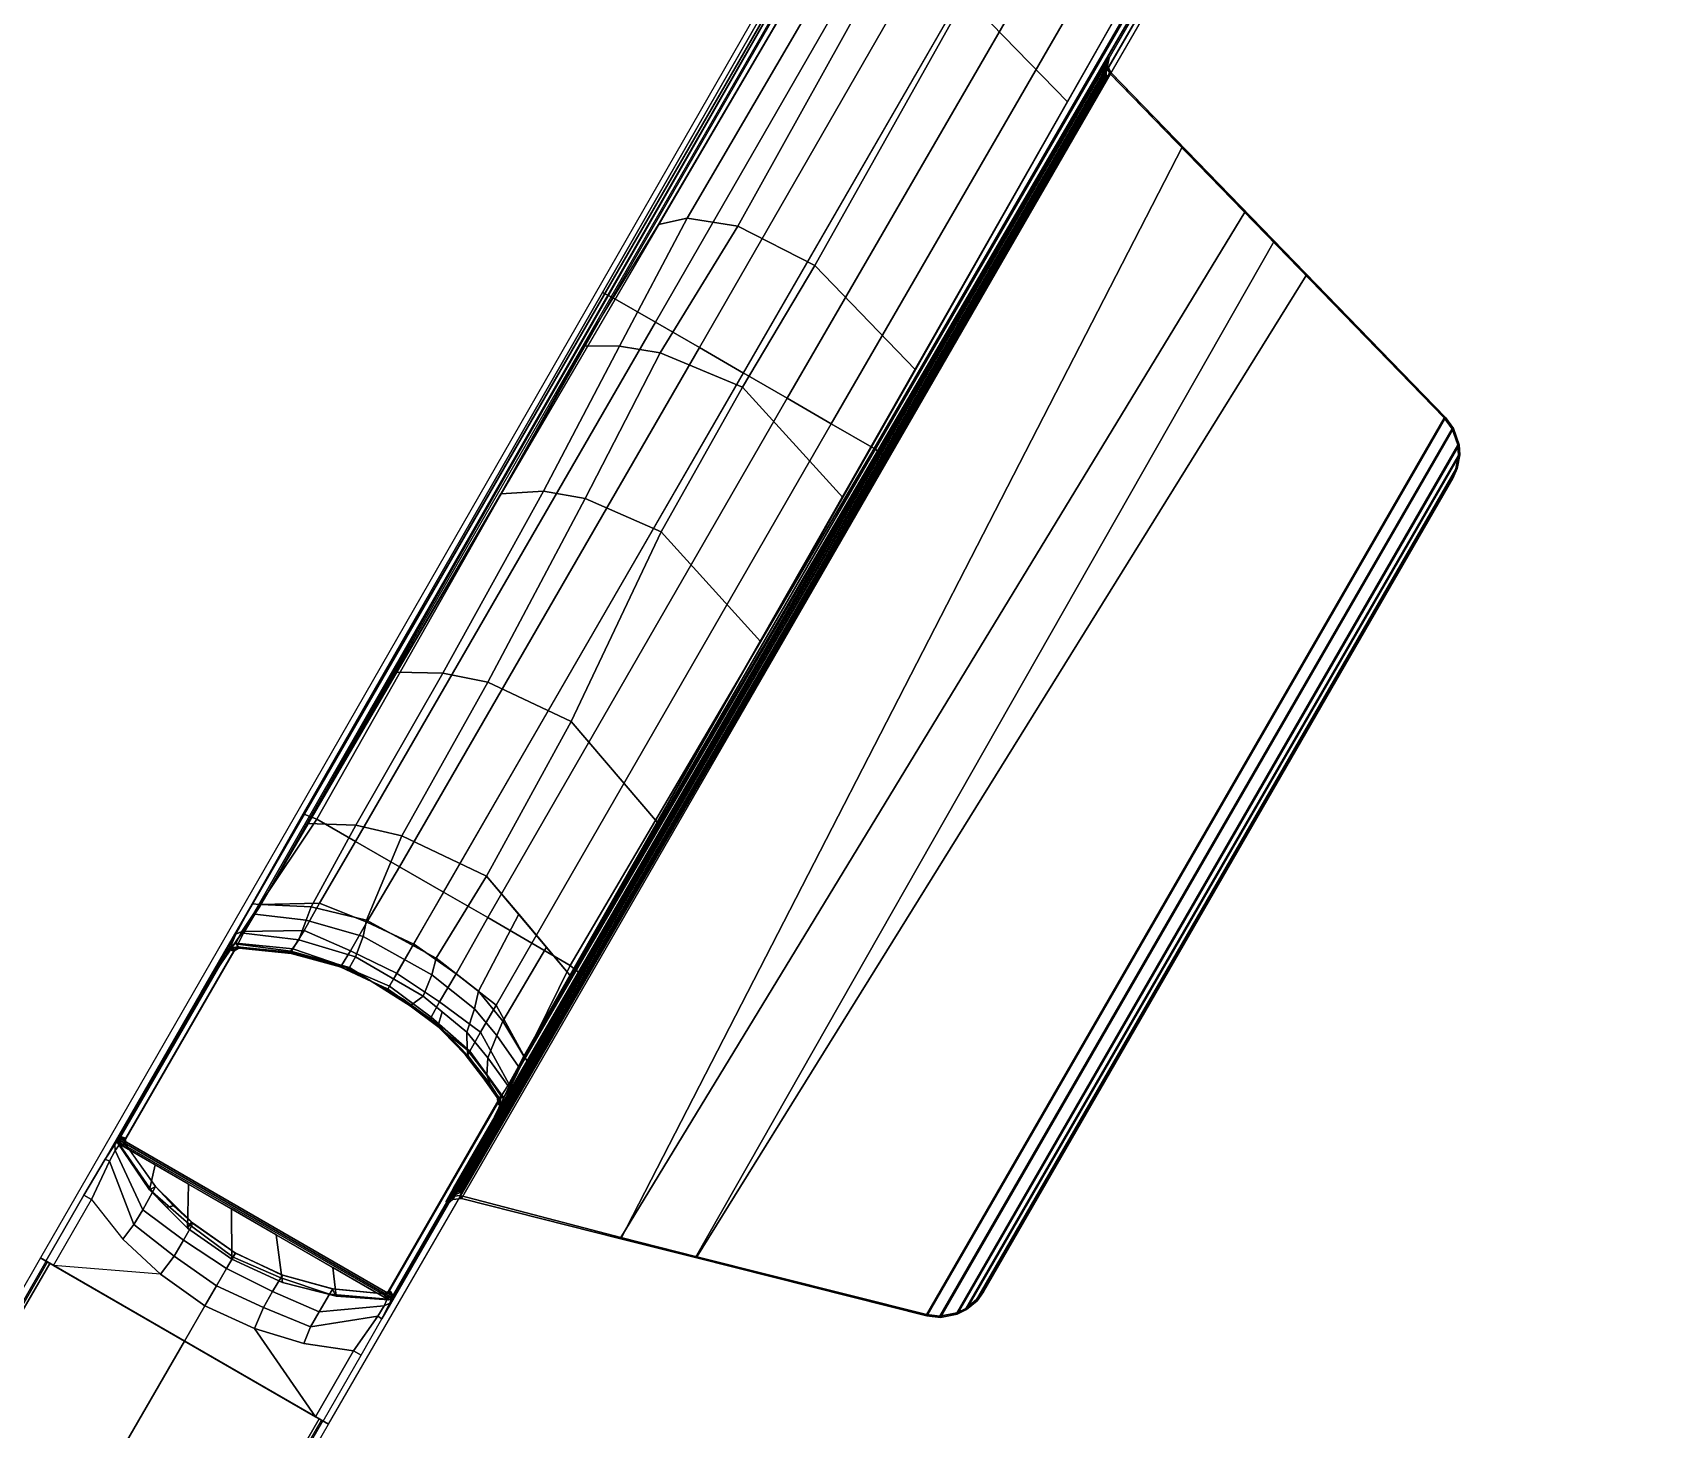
# Model space of a CAD drawing. Header units: feet. Extents: x 1888 to 2477, y 2252 to 2616.
# Drawn here: x 2186.4 to 2193.97, y 2331.21 to 2337.68 of the extents above; entities that cross this region are included whole.
import ezdxf

# ---------------------------------------------------------------- set-up
doc = ezdxf.new("R2010")
doc.units = ezdxf.units.FT
doc.layers.add('TABLE-BASE', color=6, linetype='Continuous')
doc.layers.add('TABLE-TOPVEN', color=6, linetype='Continuous')

# ---------------------------------------------------------------- blocks, each defined once
blk = doc.blocks.new('table')
at = {"layer": 'TABLE-BASE'}
for p, q in [((-3.7026, 14.4811, 25.958), (-3.699, 14.4908, 25.958)), ((-3.699, 14.5016, 25.958), (-3.7025, 14.5155, 25.958)), ((-3.699, 14.4908, 25.958), (-3.699, 14.5016, 25.958))]:
    blk.add_line(p, q, dxfattribs=at)
for points, invisible_edges in [([(-4.6865, 15.9384, 2.9398), (-3.1944, 18.4786, 3.5733), (-0.2548, 23.6021, 3.1165), (-0.2628, 23.6319, 2.4908)], 1), ([(1.1858, 22.7956, 2.4908), (1.1559, 22.7876, 3.1165), (-1.8114, 17.6801, 3.5733), (-3.2652, 15.1178, 2.9398)], 4), ([(-4.6669, 15.9127, 3.7936), (-3.1944, 18.4786, 3.5733), (-4.6865, 15.9384, 2.9398), (-4.9175, 15.4702, 3.9158)], 6), ([(-3.5552, 14.6837, 3.9158), (-3.2652, 15.1178, 2.9398), (-1.8114, 17.6801, 3.5733), (-3.2972, 15.1219, 3.7936)], 3), ([(-4.9175, 15.4702, 3.9158), (-4.6865, 15.9384, 2.9398), (-5.9602, 13.729, 2.988), (-5.6409, 14.2149, 3.9476)], 5), ([(-5.1688, 15.0339, 27.324), (-4.8736, 15.4675, 26.2126), (-5.5672, 14.3219, 26.6959), (-5.5798, 14.322, 27.3241)], 2), ([(-5.5672, 14.3219, 26.6959), (-5.5672, 14.3219, 26.6959), (-4.9043, 15.4194, 26.2035), (-4.8736, 15.4675, 26.2126)], 10), ([(-5.5672, 14.3219, 26.6959), (-4.9043, 15.4194, 26.2035), (-4.961, 15.3259, 26.1446), (-5.5623, 14.3219, 26.4558)], 5), ([(-5.5623, 14.3219, 26.4558), (-4.961, 15.3259, 26.1446), (-4.9886, 15.2729, 26.0482), (-5.5593, 14.3219, 26.3078)], 5), ([(-5.5593, 14.3219, 26.3078), (-4.9886, 15.2729, 26.0482), (-4.9912, 15.2595, 25.958), (-5.5558, 14.3219, 26.1325)], 5), ([(-4.9912, 15.2595, 25.958), (-5.0049, 15.2556, 25.958), (-5.5558, 14.3219, 26.1325)], 10), ([(-5.0049, 15.2556, 25.958), (-5.0209, 15.2423, 25.958), (-5.5558, 14.3219, 26.1325)], 10), ([(-5.5558, 14.3219, 26.1325), (-5.0209, 15.2423, 25.958), (-5.0105, 15.238, 25.294), (-5.5421, 14.3172, 25.294)], 1), ([(-4.2806, 13.4295, 3.9476), (-4.5418, 12.91, 2.988), (-3.2652, 15.1178, 2.9398), (-3.5552, 14.6837, 3.9158)], 5), ([(-3.5812, 14.7213, 26.2126), (-4.2265, 13.5479, 26.6959), (-4.2265, 13.5479, 26.6959), (-3.6075, 14.6707, 26.2035)], 5), ([(-3.5812, 14.7213, 26.2126), (-3.8091, 14.2489, 27.324), (-4.2201, 13.537, 27.3241), (-4.2265, 13.5479, 26.6959)], 8), ([(-3.6075, 14.6707, 26.2035), (-4.2265, 13.5479, 26.6959), (-4.2289, 13.552, 26.4558), (-3.6601, 14.5748, 26.1446)], 5), ([(-3.6601, 14.5748, 26.1446), (-4.2289, 13.552, 26.4558), (-4.2304, 13.5547, 26.3078), (-3.6922, 14.5244, 26.0482)], 5), ([(-3.7026, 14.4811, 25.958), (-4.2322, 13.5577, 26.1325), (-4.2431, 13.5672, 25.294), (-3.7115, 14.488, 25.294)], 1), ([(-3.6922, 14.5244, 26.0482), (-4.2304, 13.5547, 26.3078), (-4.2322, 13.5577, 26.1325), (-3.7026, 14.4811, 25.958)], 5), ([(-5.746, 14.0374, 3.8821), (-5.6409, 14.2149, 3.9476), (-5.9602, 13.729, 2.988), (-5.9331, 13.7133, 3.8821)], 2), ([(-5.25, 13.3189, 2.988), (-5.8952, 13.6914, 3.9392), (-5.9331, 13.7133, 3.8821), (-5.9602, 13.729, 2.988)], 1), ([(-5.8952, 13.6914, 3.9392), (-5.25, 13.3189, 2.988), (-4.6067, 12.9475, 3.9392)], 3), ([(-4.5688, 12.9257, 3.8821), (-4.3817, 13.2497, 3.8821), (-4.2806, 13.4295, 3.9476), (-4.5418, 12.91, 2.988)], 4), ([(-4.5418, 12.91, 2.988), (-4.5688, 12.9257, 3.8821), (-4.6067, 12.9475, 3.9392), (-5.2519, 13.32, 2.988)], 4)]:
    blk.add_3dface(points, dxfattribs=dict(at, invisible_edges=invisible_edges))
for points in [[(-3.1944, 18.4786, 3.5733), (-3.1442, 18.454, 3.6431), (-0.1978, 23.5741, 3.1879), (-0.2548, 23.6021, 3.1165)], [(-2.9336, 18.3324, 3.6824), (0.0154, 23.451, 3.2217), (-0.1978, 23.5741, 3.1879), (-3.1442, 18.454, 3.6431)], [(-2.717, 18.2074, 3.7191), (0.2295, 23.3274, 3.2461), (0.0154, 23.451, 3.2217), (-2.9336, 18.3324, 3.6824)], [(0.4527, 23.1985, 3.2684), (0.2295, 23.3274, 3.2461), (-2.717, 18.2074, 3.7191), (-2.5, 18.0821, 3.7402)], [(-2.502, 18.0832, 3.7402), (-2.2849, 17.9579, 3.7191), (0.6759, 23.0697, 3.2461), (0.4527, 23.1985, 3.2684)], [(-2.0683, 17.8328, 3.6824), (0.89, 22.9461, 3.2217), (0.6759, 23.0697, 3.2461), (-2.2849, 17.9579, 3.7191)], [(-1.8577, 17.7113, 3.6431), (1.1032, 22.823, 3.1879), (0.89, 22.9461, 3.2217), (-2.0683, 17.8328, 3.6824)], [(1.1559, 22.7876, 3.1165), (1.1032, 22.823, 3.1879), (-1.8577, 17.7113, 3.6431), (-1.8114, 17.6801, 3.5733)], [(-1.5391, 21.3206, 27.324), (-5.5798, 14.322, 27.3241), (-4.2201, 13.537, 27.3241), (-0.1795, 20.5356, 27.324)], [(-5.1688, 15.0339, 27.324), (-1.5391, 21.3206, 27.324), (-1.5415, 21.3055, 27.008), (-4.9514, 15.3532, 26.5054)], [(-4.9514, 15.3532, 26.5054), (-1.8583, 20.7524, 26.9613), (-1.8418, 20.7807, 26.8751), (-4.8869, 15.4479, 26.2628)], [(-1.8418, 20.7807, 26.8751), (-1.8183, 20.7737, 26.8191), (-4.8799, 15.4583, 26.2362), (-4.8869, 15.4479, 26.2628)], [(-4.8799, 15.4583, 26.2362), (-4.8736, 15.4675, 26.2126), (-1.7797, 20.7539, 26.7966), (-1.8183, 20.7737, 26.8191)], [(-0.1795, 20.5356, 27.324), (-3.8091, 14.2489, 27.324), (-3.6412, 14.5969, 26.5054), (-0.1914, 20.526, 27.008)], [(-1.4069, 19.9334, 26.5876), (-1.0378, 20.3323, 26.7356), (-0.5499, 20.0439, 26.7966), (-0.9053, 19.4171, 26.7271)], [(-2.919, 18.8135, 26.5805), (-2.1451, 20.1324, 26.727), (-2.0078, 20.1608, 26.6609), (-2.7777, 18.8438, 26.5221)], [(-2.7777, 18.8438, 26.5221), (-2.0078, 20.1608, 26.6609), (-1.7936, 20.1264, 26.606), (-2.5285, 18.8045, 26.4579)], [(-2.5285, 18.8045, 26.4579), (-1.7936, 20.1264, 26.606), (-1.4069, 19.9334, 26.5876), (-2.149, 18.6117, 26.4418)], [(-0.5119, 19.9751, 26.9613), (-3.6412, 14.5969, 26.5054), (-3.5915, 14.7, 26.2628), (-0.4957, 20.0035, 26.8751)], [(-3.5915, 14.7, 26.2628), (-3.586, 14.7113, 26.2362), (-0.5135, 20.0204, 26.8191), (-0.4957, 20.0035, 26.8751)], [(-0.5135, 20.0204, 26.8191), (-3.586, 14.7113, 26.2362), (-3.5812, 14.7213, 26.2126), (-0.5499, 20.0439, 26.7966)], [(-2.149, 18.6117, 26.4418), (-1.4069, 19.9334, 26.5876), (-0.9053, 19.4171, 26.7271), (-1.6541, 18.0986, 26.5818)], [(-0.7082, 19.593, 27.324), (-0.7004, 19.6332, 27.324), (-3.9577, 13.9916, 27.324), (-3.9305, 14.0167, 27.324)], [(-0.7447, 19.566, 26.9354), (-0.7463, 19.568, 26.9194), (-0.7231, 19.6076, 26.9346), (-0.7258, 19.5997, 26.9661)], [(-0.7417, 19.5637, 26.9452), (-0.7447, 19.566, 26.9354), (-0.7076, 19.6324, 26.9951), (-0.7153, 19.5921, 26.9951)], [(-0.7258, 19.5997, 26.9661), (-0.7231, 19.6076, 26.9346), (-0.7096, 19.6297, 26.9727), (-0.7076, 19.6324, 26.9951)], [(-0.7082, 19.593, 27.324), (-0.7153, 19.5921, 26.9951), (-0.7076, 19.6324, 26.9951), (-0.7004, 19.6332, 27.324)], [(-0.6912, 19.5585, 27.324), (-0.7082, 19.593, 27.324), (-3.9305, 14.0167, 27.324), (-3.8883, 14.0209, 27.324)], [(-0.7463, 19.568, 26.9194), (-0.7447, 19.566, 26.9354), (-3.9251, 14.0701, 26.5718), (-3.9267, 14.0721, 26.5559)], [(-0.7447, 19.566, 26.9354), (-0.7417, 19.5637, 26.9452), (-3.9221, 14.0678, 26.5817), (-3.9251, 14.0701, 26.5718)], [(-0.7417, 19.5637, 26.9452), (-0.7373, 19.5605, 26.9544), (-3.9177, 14.0646, 26.5909), (-3.9221, 14.0678, 26.5817)], [(-0.7373, 19.5605, 26.9544), (-0.7297, 19.5554, 26.9647), (-3.9101, 14.0595, 26.6011), (-3.9177, 14.0646, 26.5909)], [(-0.7297, 19.5554, 26.9647), (-0.7195, 19.549, 26.9732), (-3.8999, 14.0531, 26.6096), (-3.9101, 14.0595, 26.6011)], [(-0.7195, 19.549, 26.9732), (-0.7143, 19.5457, 26.9761), (-3.8947, 14.0498, 26.6125), (-3.8999, 14.0531, 26.6096)], [(-0.7143, 19.5457, 26.9761), (-0.7062, 19.5409, 26.9791), (-3.8866, 14.045, 26.6155), (-3.8947, 14.0498, 26.6125)], [(-0.7062, 19.5409, 26.9791), (-0.6983, 19.5576, 26.9951), (-3.8942, 14.0349, 26.6301), (-3.8866, 14.045, 26.6155)], [(-3.8942, 14.0349, 26.6301), (-0.6983, 19.5576, 26.9951), (-0.0334, 18.8728, 27.0079), (-3.1034, 13.8298, 26.9551)], [(-3.8883, 14.0209, 27.324), (-3.1033, 13.8231, 27.324), (-0.34, 19.1966, 27.324), (-0.6912, 19.5585, 27.324)], [(-0.7417, 19.5637, 26.9452), (-0.7153, 19.5921, 26.9951), (-0.7373, 19.5605, 26.9544)], [(-0.7373, 19.5605, 26.9544), (-0.7153, 19.5921, 26.9951), (-0.7297, 19.5554, 26.9647)], [(-0.7297, 19.5554, 26.9647), (-0.7153, 19.5921, 26.9951), (-0.7195, 19.549, 26.9732)], [(-0.7143, 19.5457, 26.9761), (-0.7143, 19.5457, 26.9761), (-0.7195, 19.549, 26.9732), (-0.7153, 19.5921, 26.9951)], [(-0.6912, 19.5585, 27.324), (-0.6983, 19.5576, 26.9951), (-0.7153, 19.5921, 26.9951), (-0.7082, 19.593, 27.324)], [(-0.7062, 19.5409, 26.9791), (-0.7143, 19.5457, 26.9761), (-0.7153, 19.5921, 26.9951), (-0.6983, 19.5576, 26.9951)], [(-0.6983, 19.5576, 26.9951), (-0.6912, 19.5585, 27.324), (0.9545, 17.863, 27.324), (0.948, 17.8622, 27.0268)], [(-3.1033, 13.8231, 27.324), (-2.7369, 13.7307, 27.324), (0.1119, 18.7311, 27.324), (-0.34, 19.1966, 27.324)], [(-3.1034, 13.8298, 26.9551), (-0.0334, 18.8728, 27.0079), (0.2691, 18.5613, 27.0137), (-2.7291, 13.7341, 27.0268)], [(-3.2855, 18.2161, 26.5064), (-2.919, 18.8135, 26.5805), (-2.7777, 18.8438, 26.5221), (-3.1108, 18.2136, 26.4456)], [(-3.1108, 18.2136, 26.4456), (-2.7777, 18.8438, 26.5221), (-2.5285, 18.8045, 26.4579), (-2.9106, 18.182, 26.394)], [(-2.9106, 18.182, 26.394), (-2.5285, 18.8045, 26.4579), (-2.149, 18.6117, 26.4418), (-2.5049, 18.0132, 26.354)], [(-2.7369, 13.7307, 27.324), (-1.5971, 13.4435, 27.324), (0.9545, 17.863, 27.324), (0.1119, 18.7311, 27.324)], [(-2.7291, 13.7341, 27.0268), (0.2691, 18.5613, 27.0137), (0.948, 17.8622, 27.0268), (-1.5997, 13.4495, 27.0268)], [(-2.5049, 18.0132, 26.354), (-2.149, 18.6117, 26.4418), (-1.6541, 18.0986, 26.5818), (-2.0118, 17.4702, 26.5128)], [(-4.5995, 15.8879, 3.8694), (-3.1442, 18.454, 3.6431), (-3.1944, 18.4786, 3.5733), (-4.6669, 15.9127, 3.7936)], [(-4.4095, 15.7781, 3.952), (-2.9336, 18.3324, 3.6824), (-3.1442, 18.454, 3.6431), (-4.5995, 15.8879, 3.8694)], [(-4.1929, 15.6531, 3.9886), (-2.717, 18.2074, 3.7191), (-2.9336, 18.3324, 3.6824), (-4.4095, 15.7781, 3.952)], [(-2.5, 18.0821, 3.7402), (-2.717, 18.2074, 3.7191), (-4.1929, 15.6531, 3.9886), (-3.9758, 15.5278, 4.0097)], [(-3.2855, 18.2161, 26.5064), (-3.1108, 18.2136, 26.4456), (-3.4842, 17.5016, 26.3589), (-3.6949, 17.4878, 26.4343)], [(-3.4842, 17.5016, 26.3589), (-3.1108, 18.2136, 26.4456), (-2.9106, 18.182, 26.394), (-3.2794, 17.4642, 26.3093)], [(-3.2794, 17.4642, 26.3093), (-2.9106, 18.182, 26.394), (-2.5049, 18.0132, 26.354), (-2.9047, 17.3015, 26.2765)], [(-3.9761, 15.528, 4.0097), (-3.7591, 15.4026, 3.9886), (-2.2849, 17.9579, 3.7191), (-2.502, 18.0832, 3.7402)], [(-2.9047, 17.3015, 26.2765), (-2.5049, 18.0132, 26.354), (-2.0118, 17.4702, 26.5128), (-2.4158, 16.7611, 26.4352)], [(-3.5425, 15.2776, 3.952), (-2.0683, 17.8328, 3.6824), (-2.2849, 17.9579, 3.7191), (-3.7591, 15.4026, 3.9886)], [(-3.3524, 15.1679, 3.8694), (-1.8577, 17.7113, 3.6431), (-2.0683, 17.8328, 3.6824), (-3.5425, 15.2776, 3.952)], [(0.948, 17.8622, 27.0268), (0.9877, 17.8084, 27.0268), (-1.5332, 13.442, 27.0268), (-1.5997, 13.4495, 27.0268)], [(0.9545, 17.863, 27.324), (-1.5971, 13.4435, 27.324), (-1.5307, 13.436, 27.324), (0.9942, 17.8092, 27.324)], [(0.9545, 17.863, 27.324), (0.9942, 17.8092, 27.324), (0.9877, 17.8084, 27.0268), (0.948, 17.8622, 27.0268)], [(-1.5332, 13.442, 27.0268), (0.9877, 17.8084, 27.0268), (1.0153, 17.7288, 27.0268), (-1.4505, 13.4579, 27.0268)], [(-1.5307, 13.436, 27.324), (-1.448, 13.4519, 27.324), (1.0217, 17.7296, 27.324), (0.9942, 17.8092, 27.324)], [(0.9942, 17.8092, 27.324), (1.0217, 17.7296, 27.324), (1.0153, 17.7288, 27.0268), (0.9877, 17.8084, 27.0268)], [(-3.2972, 15.1219, 3.7936), (-1.8114, 17.6801, 3.5733), (-1.8577, 17.7113, 3.6431), (-3.3524, 15.1679, 3.8694)], [(1.0153, 17.7288, 27.0268), (1.0184, 17.6784, 27.0268), (-1.4053, 13.4804, 27.0268), (-1.4505, 13.4579, 27.0268)], [(1.0217, 17.7296, 27.324), (-1.448, 13.4519, 27.324), (-1.4028, 13.4744, 27.324), (1.0249, 17.6792, 27.324)], [(-1.4053, 13.4804, 27.0268), (1.0184, 17.6784, 27.0268), (1.0065, 17.6114, 27.0268), (-1.3532, 13.5242, 27.0268)], [(-1.4028, 13.4744, 27.324), (-1.3506, 13.5182, 27.324), (1.013, 17.6122, 27.324), (1.0249, 17.6792, 27.324)], [(1.0249, 17.6792, 27.324), (1.013, 17.6122, 27.324), (1.0065, 17.6114, 27.0268), (1.0184, 17.6784, 27.0268)], [(1.0217, 17.7296, 27.324), (1.0249, 17.6792, 27.324), (1.0184, 17.6784, 27.0268), (1.0153, 17.7288, 27.0268)], [(1.0065, 17.6114, 27.0268), (0.9851, 17.5631, 27.0268), (-1.3221, 13.5669, 27.0268), (-1.3532, 13.5242, 27.0268)], [(1.013, 17.6122, 27.324), (-1.3506, 13.5182, 27.324), (-1.3196, 13.5609, 27.324), (0.9916, 17.5639, 27.324)], [(1.013, 17.6122, 27.324), (0.9916, 17.5639, 27.324), (0.9851, 17.5631, 27.0268), (1.0065, 17.6114, 27.0268)], [(-1.3221, 13.5669, 27.0268), (0.9851, 17.5631, 27.0268), (0.9916, 17.5639, 27.324), (-1.3196, 13.5609, 27.324)], [(-4.2075, 16.6103, 26.3379), (-3.6949, 17.4878, 26.4343), (-3.4842, 17.5016, 26.3589), (-3.9806, 16.6047, 26.2623)], [(-3.9806, 16.6047, 26.2623), (-3.4842, 17.5016, 26.3589), (-3.2794, 17.4642, 26.3093), (-3.7586, 16.5619, 26.2099)], [(-3.7586, 16.5619, 26.2099), (-3.2794, 17.4642, 26.3093), (-2.9047, 17.3015, 26.2765), (-3.3478, 16.3685, 26.1831)], [(-3.3478, 16.3685, 26.1831), (-2.9047, 17.3015, 26.2765), (-2.4158, 16.7611, 26.4352), (-2.9235, 15.8715, 26.3381)], [(-4.6457, 15.8656, 26.256), (-4.2075, 16.6103, 26.3379), (-3.9806, 16.6047, 26.2623), (-4.4077, 15.8584, 26.1757)], [(-4.4077, 15.8584, 26.1757), (-3.9806, 16.6047, 26.2623), (-3.7586, 16.5619, 26.2099), (-4.1812, 15.8052, 26.1281)], [(-4.1812, 15.8052, 26.1281), (-3.7586, 16.5619, 26.2099), (-3.3478, 16.3685, 26.1831), (-3.7642, 15.6067, 26.1023)], [(-3.7642, 15.6067, 26.1023), (-3.3478, 16.3685, 26.1831), (-2.9235, 15.8715, 26.3381), (-3.3547, 15.119, 26.2562)], [(-4.9175, 15.4702, 3.9158), (-4.8801, 15.4675, 3.9669), (-4.5995, 15.8879, 3.8694), (-4.6669, 15.9127, 3.7936)], [(-4.5866, 15.4746, 4.0511), (-4.4095, 15.7781, 3.952), (-4.5995, 15.8879, 3.8694), (-4.8801, 15.4675, 3.9669)], [(-4.8736, 15.4675, 26.2126), (-4.6457, 15.8656, 26.256), (-4.4077, 15.8584, 26.1757), (-4.6283, 15.4552, 26.1328)], [(-4.6283, 15.4552, 26.1328), (-4.4077, 15.8584, 26.1757), (-4.1812, 15.8052, 26.1281), (-4.3557, 15.3905, 26.0759)], [(-4.3537, 15.3804, 4.0783), (-4.1929, 15.6531, 3.9886), (-4.4095, 15.7781, 3.952), (-4.5866, 15.4746, 4.0511)], [(-4.3557, 15.3905, 26.0759), (-4.1812, 15.8052, 26.1281), (-3.7642, 15.6067, 26.1023), (-4.0121, 15.2041, 26.0686)], [(-3.9758, 15.5278, 4.0097), (-4.1929, 15.6531, 3.9886), (-4.3537, 15.3804, 4.0783), (-4.122, 15.2727, 4.0936)], [(-3.7642, 15.6067, 26.1023), (-3.6061, 15.4192, 26.1615), (-3.8037, 15.0408, 26.095), (-4.0121, 15.2041, 26.0686)], [(-4.1239, 15.2738, 4.0936), (-3.9148, 15.127, 4.0783), (-3.7591, 15.4026, 3.9886), (-3.9761, 15.528, 4.0097)], [(-5.5938, 14.2873, 4.0784), (-4.9987, 15.3206, 4.0428), (-4.9175, 15.4702, 3.9158), (-5.6409, 14.2149, 3.9476)], [(-4.9698, 15.3351, 4.064), (-4.8801, 15.4675, 3.9669), (-4.9175, 15.4702, 3.9158), (-4.9987, 15.3206, 4.0428)], [(-4.663, 15.3401, 4.1825), (-4.5866, 15.4746, 4.0511), (-4.8801, 15.4675, 3.9669), (-4.9698, 15.3351, 4.064)], [(-4.9043, 15.4194, 26.2035), (-4.6525, 15.3907, 26.1021), (-4.6886, 15.2929, 26.0365), (-4.961, 15.3259, 26.1446)], [(-4.6283, 15.4552, 26.1328), (-4.6525, 15.3907, 26.1021), (-4.9043, 15.4194, 26.2035), (-4.8736, 15.4675, 26.2126)], [(-4.4336, 15.2401, 4.2037), (-4.3537, 15.3804, 4.0783), (-4.5866, 15.4746, 4.0511), (-4.663, 15.3401, 4.1825)], [(-4.3557, 15.3905, 26.0759), (-4.3725, 15.3101, 26.0322), (-4.6525, 15.3907, 26.1021), (-4.6283, 15.4552, 26.1328)], [(-4.7181, 15.2491, 4.3893), (-4.663, 15.3401, 4.1825), (-4.9698, 15.3351, 4.064), (-4.9979, 15.2779, 4.2437)], [(-4.4779, 15.1679, 4.4021), (-4.4336, 15.2401, 4.2037), (-4.663, 15.3401, 4.1825), (-4.7181, 15.2491, 4.3893)], [(-4.3725, 15.3101, 26.0322), (-4.4103, 15.2091, 25.9702), (-4.6886, 15.2929, 26.0365), (-4.6525, 15.3907, 26.1021)], [(-4.122, 15.2727, 4.0936), (-4.3537, 15.3804, 4.0783), (-4.4336, 15.2401, 4.2037), (-4.2051, 15.1275, 4.2161)], [(-4.3557, 15.3905, 26.0759), (-4.0121, 15.2041, 26.0686), (-4.034, 15.1212, 26.0265), (-4.3725, 15.3101, 26.0322)], [(-3.7168, 14.9724, 4.0511), (-3.5425, 15.2776, 3.952), (-3.7591, 15.4026, 3.9886), (-3.9148, 15.127, 4.0783)], [(-3.8037, 15.0408, 26.095), (-3.6061, 15.4192, 26.1615), (-3.4695, 15.2572, 26.2126), (-3.6849, 14.8941, 26.1429)], [(-5.0239, 15.263, 4.2437), (-4.9987, 15.3206, 4.0428), (-5.5938, 14.2873, 4.0784), (-5.5704, 14.3163, 4.2437)], [(-5.5404, 14.3162, 4.988), (-5.0088, 15.237, 4.988), (-5.0239, 15.263, 4.2437), (-5.5704, 14.3163, 4.2437)], [(-5.0239, 15.263, 4.2437), (-4.9979, 15.2779, 4.2437), (-4.9698, 15.3351, 4.064), (-4.9987, 15.3206, 4.0428)], [(-4.9825, 15.252, 4.988), (-4.9979, 15.2779, 4.2437), (-5.0239, 15.263, 4.2437), (-5.0088, 15.237, 4.988)], [(-4.9912, 15.2595, 25.958), (-4.9842, 15.253, 25.294), (-4.9945, 15.2513, 25.294), (-5.0049, 15.2556, 25.958)], [(-4.7312, 15.2278, 4.988), (-4.7181, 15.2491, 4.3893), (-4.9979, 15.2779, 4.2437), (-4.9825, 15.252, 4.988)], [(-4.7278, 15.238, 25.9478), (-4.7353, 15.2331, 25.8526), (-4.9912, 15.2595, 25.958), (-4.9886, 15.2729, 26.0482)], [(-4.7353, 15.2331, 25.8526), (-4.7011, 15.2284, 25.6061), (-4.9884, 15.2569, 25.6934), (-4.9912, 15.2595, 25.958)], [(-4.9886, 15.2729, 26.0482), (-4.961, 15.3259, 26.1446), (-4.6886, 15.2929, 26.0365), (-4.7278, 15.238, 25.9478)], [(-4.4103, 15.2091, 25.9702), (-4.4391, 15.1566, 25.874), (-4.7278, 15.238, 25.9478), (-4.6886, 15.2929, 26.0365)], [(-4.034, 15.1212, 26.0265), (-4.0758, 15.0165, 25.9697), (-4.4103, 15.2091, 25.9702), (-4.3725, 15.3101, 26.0322)], [(-4.2081, 15.1292, 4.2161), (-3.9963, 14.9877, 4.2037), (-3.9148, 15.127, 4.0783), (-4.1239, 15.2738, 4.0936)], [(-3.5761, 14.7146, 3.9669), (-3.3524, 15.1679, 3.8694), (-3.5425, 15.2776, 3.952), (-3.7168, 14.9724, 4.0511)], [(-5.5405, 14.3163, 25.294), (-5.0089, 15.237, 25.294), (-5.0085, 15.2368, 4.988), (-5.5401, 14.316, 4.988)], [(-5.0049, 15.2556, 25.958), (-5.0141, 15.2503, 25.958), (-5.0209, 15.2423, 25.958), (-5.0049, 15.2556, 25.958)], [(-5.0141, 15.2503, 25.958), (-5.0037, 15.246, 25.294), (-5.0105, 15.238, 25.294), (-5.0209, 15.2423, 25.958)], [(-5.0049, 15.2556, 25.958), (-4.9945, 15.2513, 25.294), (-5.0037, 15.246, 25.294), (-5.0141, 15.2503, 25.958)], [(-5.0022, 15.245, 25.294), (-5.0057, 15.2408, 4.988), (-5.0085, 15.2368, 4.988), (-5.0089, 15.237, 25.294)], [(-4.9929, 15.2503, 25.294), (-4.9975, 15.2477, 4.988), (-5.0057, 15.2408, 4.988), (-5.0022, 15.245, 25.294)], [(-4.9825, 15.252, 25.294), (-4.9821, 15.2518, 4.988), (-4.9975, 15.2477, 4.988), (-4.9929, 15.2503, 25.294)], [(-4.7011, 15.2284, 25.6061), (-4.7319, 15.2286, 25.294), (-4.9842, 15.253, 25.294), (-4.9884, 15.2569, 25.6934)], [(-4.727, 15.2271, 25.294), (-4.7309, 15.2276, 4.988), (-4.9821, 15.2518, 4.988), (-4.9825, 15.252, 25.294)], [(-4.4391, 15.1566, 25.874), (-4.4595, 15.1598, 25.7785), (-4.7353, 15.2331, 25.8526), (-4.7278, 15.238, 25.9478)], [(-4.5051, 15.1712, 25.5772), (-4.7011, 15.2284, 25.6061), (-4.7353, 15.2331, 25.8526), (-4.4595, 15.1598, 25.7785)], [(-4.6044, 15.1995, 25.294), (-4.7319, 15.2286, 25.294), (-4.7011, 15.2284, 25.6061), (-4.5051, 15.1712, 25.5772)], [(-4.4846, 15.1607, 4.988), (-4.4779, 15.1679, 4.4021), (-4.7181, 15.2491, 4.3893), (-4.7312, 15.2278, 4.988)], [(-4.4779, 15.1583, 25.294), (-4.4842, 15.1605, 4.988), (-4.7309, 15.2276, 4.988), (-4.727, 15.2271, 25.294)], [(-4.49, 15.1631, 25.294), (-4.6044, 15.1995, 25.294), (-4.5051, 15.1712, 25.5772), (-4.385, 15.1173, 25.5655)], [(-4.2051, 15.1275, 4.2161), (-4.4336, 15.2401, 4.2037), (-4.4779, 15.1679, 4.4021), (-4.2425, 15.0659, 4.4094)], [(-4.0758, 15.0165, 25.9697), (-4.14, 14.9696, 25.8863), (-4.4391, 15.1566, 25.874), (-4.4103, 15.2091, 25.9702)], [(-4.0121, 15.2041, 26.0686), (-3.8037, 15.0408, 26.095), (-3.8244, 14.9535, 26.0666), (-4.034, 15.1212, 26.0265)], [(-3.4695, 15.2572, 26.2126), (-3.3547, 15.119, 26.2562), (-3.5812, 14.7213, 26.2126), (-3.6849, 14.8941, 26.1429)], [(-4.385, 15.1173, 25.5655), (-4.5051, 15.1712, 25.5772), (-4.4595, 15.1598, 25.7785), (-4.3341, 15.0897, 25.7765)], [(-4.218, 15.0256, 25.5553), (-4.2517, 15.0521, 25.294), (-4.49, 15.1631, 25.294), (-4.385, 15.1173, 25.5655)], [(-4.2425, 15.0659, 4.4094), (-4.4779, 15.1679, 4.4021), (-4.4846, 15.1607, 4.988), (-4.2509, 15.0516, 4.988)], [(-4.2506, 15.0514, 4.988), (-4.4842, 15.1605, 4.988), (-4.4779, 15.1583, 25.294), (-4.2502, 15.0512, 25.294)], [(-4.14, 14.9696, 25.8863), (-4.1704, 14.9982, 25.774), (-4.4595, 15.1598, 25.7785), (-4.4391, 15.1566, 25.874)], [(-4.1704, 14.9982, 25.774), (-4.218, 15.0256, 25.5553), (-4.385, 15.1173, 25.5655), (-4.3341, 15.0897, 25.7765)], [(-4.2428, 15.0661, 4.4094), (-4.0367, 14.9132, 4.4021), (-3.9963, 14.9877, 4.2037), (-4.2081, 15.1292, 4.2161)], [(-3.8244, 14.9535, 26.0666), (-3.8624, 14.8399, 26.0156), (-4.0758, 15.0165, 25.9697), (-4.034, 15.1212, 26.0265)], [(-3.7951, 14.839, 4.1825), (-3.7168, 14.9724, 4.0511), (-3.9148, 15.127, 4.0783), (-3.9963, 14.9877, 4.2037)], [(-3.2972, 15.1219, 3.7936), (-3.3524, 15.1679, 3.8694), (-3.5761, 14.7146, 3.9669), (-3.5552, 14.6837, 3.9158)], [(-4.0452, 14.9085, 25.294), (-4.2517, 15.0521, 25.294), (-4.218, 15.0256, 25.5553), (-4.0354, 14.9006, 25.5616)], [(-4.2517, 15.0521, 25.294), (-4.0452, 14.9085, 25.294), (-4.0392, 14.9036, 4.988), (-4.2506, 15.0514, 4.988)], [(-4.2509, 15.0516, 4.988), (-4.0396, 14.9038, 4.988), (-4.0367, 14.9132, 4.4021), (-4.2428, 15.0661, 4.4094)], [(-4.0354, 14.9006, 25.5616), (-4.218, 15.0256, 25.5553), (-4.1704, 14.9982, 25.774), (-4.0007, 14.8729, 25.7974)], [(-3.8037, 15.0408, 26.095), (-3.6849, 14.8941, 26.1429), (-3.7135, 14.8225, 26.1244), (-3.8244, 14.9535, 26.0666)], [(-4.0039, 14.8674, 25.9066), (-4.0007, 14.8729, 25.7974), (-4.1704, 14.9982, 25.774), (-4.14, 14.9696, 25.8863)], [(-3.9831, 14.9397, 25.9897), (-4.0039, 14.8674, 25.9066), (-4.14, 14.9696, 25.8863), (-4.0758, 15.0165, 25.9697)], [(-3.8463, 14.7457, 4.3893), (-3.7951, 14.839, 4.1825), (-3.9963, 14.9877, 4.2037), (-4.0367, 14.9132, 4.4021)], [(-3.8624, 14.8399, 26.0156), (-3.8598, 14.753, 25.9335), (-4.0039, 14.8674, 25.9066), (-3.9831, 14.9397, 25.9897)], [(-3.7135, 14.8225, 26.1244), (-3.758, 14.7126, 26.0737), (-3.8624, 14.8399, 26.0156), (-3.8244, 14.9535, 26.0666)], [(-3.646, 14.5709, 4.064), (-3.5761, 14.7146, 3.9669), (-3.7168, 14.9724, 4.0511), (-3.7951, 14.839, 4.1825)], [(-3.8611, 14.7271, 25.294), (-4.0452, 14.9085, 25.294), (-4.0354, 14.9006, 25.5616), (-3.8693, 14.7287, 25.5989)], [(-3.8611, 14.7271, 25.294), (-3.8578, 14.7235, 4.988), (-4.0392, 14.9036, 4.988), (-4.0452, 14.9085, 25.294)], [(-3.8582, 14.7238, 4.988), (-3.8463, 14.7457, 4.3893), (-4.0367, 14.9132, 4.4021), (-4.0396, 14.9038, 4.988)], [(-3.8693, 14.7287, 25.5989), (-4.0354, 14.9006, 25.5616), (-4.0007, 14.8729, 25.7974), (-3.8554, 14.7228, 25.8546)], [(-3.8598, 14.753, 25.9335), (-3.8554, 14.7228, 25.8546), (-4.0007, 14.8729, 25.7974), (-4.0039, 14.8674, 25.9066)], [(-3.6849, 14.8941, 26.1429), (-3.5812, 14.7213, 26.2126), (-3.6075, 14.6705, 26.2035), (-3.7135, 14.8225, 26.1244)], [(-3.758, 14.7126, 26.0737), (-3.763, 14.6279, 25.9935), (-3.8598, 14.753, 25.9335), (-3.8624, 14.8399, 26.0156)], [(-3.6815, 14.5179, 4.2437), (-3.646, 14.5709, 4.064), (-3.7951, 14.839, 4.1825), (-3.8463, 14.7457, 4.3893)], [(-3.6075, 14.6705, 26.2035), (-3.6591, 14.5766, 26.1465), (-3.758, 14.7126, 26.0737), (-3.7135, 14.8225, 26.1244)], [(-3.7117, 14.5183, 25.294), (-3.8611, 14.7271, 25.294), (-3.8693, 14.7287, 25.5989), (-3.7066, 14.5168, 25.663)], [(-3.7066, 14.5168, 25.663), (-3.8693, 14.7287, 25.5989), (-3.8554, 14.7228, 25.8546), (-3.7025, 14.5155, 25.958)], [(-3.7117, 14.5183, 25.294), (-3.7112, 14.5181, 4.988), (-3.8578, 14.7235, 4.988), (-3.8611, 14.7271, 25.294)], [(-3.763, 14.6279, 25.9935), (-3.7489, 14.5876, 25.9238), (-3.8554, 14.7228, 25.8546), (-3.8598, 14.753, 25.9335)], [(-3.7116, 14.5183, 4.988), (-3.6815, 14.5179, 4.2437), (-3.8463, 14.7457, 4.3893), (-3.8582, 14.7238, 4.988)], [(-3.6591, 14.5766, 26.1465), (-3.6922, 14.5244, 26.0484), (-3.763, 14.6279, 25.9935), (-3.758, 14.7126, 26.0737)], [(-3.6441, 14.5386, 4.0428), (-3.5552, 14.6837, 3.9158), (-3.5761, 14.7146, 3.9669), (-3.646, 14.5709, 4.064)], [(-4.2806, 13.4295, 3.9476), (-3.5552, 14.6837, 3.9158), (-3.6441, 14.5386, 4.0428), (-4.2414, 13.5065, 4.0784)], [(-3.6922, 14.5244, 26.0484), (-3.7025, 14.5155, 25.958), (-3.7489, 14.5876, 25.9238), (-3.763, 14.6279, 25.9935)], [(-4.228, 13.5412, 4.2437), (-4.2414, 13.5065, 4.0784), (-3.6441, 14.5386, 4.0428), (-3.6814, 14.4879, 4.2437)], [(-3.6441, 14.5386, 4.0428), (-3.646, 14.5709, 4.064), (-3.6815, 14.5179, 4.2437), (-3.6814, 14.4879, 4.2437)], [(-4.2538, 13.5559, 4.988), (-3.7071, 14.5027, 4.988), (-3.709, 14.4921, 4.988), (-4.2458, 13.5625, 4.988)], [(-3.7111, 14.4877, 4.988), (-4.2427, 13.567, 4.988), (-4.2458, 13.5625, 4.988), (-3.709, 14.4921, 4.988)], [(-4.2427, 13.567, 4.988), (-3.7111, 14.4877, 4.988), (-3.7115, 14.488, 25.294), (-4.2431, 13.5672, 25.294)], [(-4.228, 13.5412, 4.2437), (-3.6814, 14.4879, 4.2437), (-3.7115, 14.4878, 4.988), (-4.2431, 13.5672, 4.988)], [(-3.699, 14.5016, 25.958), (-3.708, 14.5085, 25.294), (-3.7117, 14.5183, 25.294), (-3.7025, 14.5155, 25.958)], [(-3.708, 14.5085, 25.294), (-3.7071, 14.5027, 4.988), (-3.7112, 14.5181, 4.988), (-3.7117, 14.5183, 25.294)], [(-3.7115, 14.4878, 4.988), (-3.6814, 14.4879, 4.2437), (-3.6815, 14.5179, 4.2437), (-3.7116, 14.5183, 4.988)], [(-3.7026, 14.4811, 25.958), (-3.7115, 14.488, 25.294), (-3.7079, 14.4977, 25.294), (-3.699, 14.4908, 25.958)], [(-3.7115, 14.488, 25.294), (-3.7111, 14.4877, 4.988), (-3.709, 14.4921, 4.988), (-3.7079, 14.4977, 25.294)], [(-3.7079, 14.4977, 25.294), (-3.709, 14.4921, 4.988), (-3.7071, 14.5027, 4.988), (-3.708, 14.5085, 25.294)], [(-3.699, 14.4908, 25.958), (-3.7079, 14.4977, 25.294), (-3.708, 14.5085, 25.294), (-3.699, 14.5016, 25.958)], [(-3.7026, 14.4811, 25.958), (-3.7026, 14.4811, 25.958), (-3.699, 14.4908, 25.958), (-3.6922, 14.5244, 26.0482)], [(-3.6922, 14.5244, 26.0482), (-3.699, 14.5016, 25.958), (-3.7025, 14.5155, 25.958), (-3.6922, 14.5244, 26.0484)], [(-3.6922, 14.5244, 26.0482), (-3.699, 14.4908, 25.958), (-3.699, 14.5016, 25.958)], [(-5.5704, 14.2863, 4.2437), (-5.5704, 14.3163, 4.2437), (-5.5938, 14.2873, 4.0784), (-5.5918, 14.2574, 4.0852)], [(-5.5837, 14.305, 27.3241), (-4.2328, 13.5251, 27.324), (-4.2252, 13.5305, 27.324), (-5.5829, 14.3144, 27.3241)], [(-5.5829, 14.3144, 27.3241), (-5.5457, 14.3072, 25.294), (-5.5457, 14.2972, 25.294), (-5.5837, 14.305, 27.3241)], [(-5.58, 14.2924, 27.324), (-4.2456, 13.522, 27.324), (-4.2328, 13.5251, 27.324), (-5.5837, 14.305, 27.3241)], [(-5.5837, 14.305, 27.3241), (-5.5457, 14.2972, 25.294), (-5.5419, 14.2869, 25.294), (-5.58, 14.2924, 27.324)], [(-5.5798, 14.322, 27.3241), (-5.5829, 14.3144, 27.3241), (-4.2252, 13.5305, 27.324), (-4.2201, 13.537, 27.324)], [(-5.5798, 14.322, 27.3241), (-5.5421, 14.3172, 25.294), (-5.5457, 14.3072, 25.294), (-5.5829, 14.3144, 27.3241)], [(-5.5404, 14.3162, 4.988), (-5.5704, 14.3163, 4.2437), (-5.5704, 14.2863, 4.2437), (-5.5402, 14.2859, 4.988)], [(-5.544, 14.2957, 25.294), (-5.5426, 14.3117, 25.294), (-5.5424, 14.3111, 4.988), (-5.5441, 14.3009, 4.988)], [(-5.5403, 14.286, 25.294), (-5.544, 14.2957, 25.294), (-5.5441, 14.3009, 4.988), (-5.5399, 14.2857, 4.988)], [(-5.5426, 14.3117, 25.294), (-5.5405, 14.3163, 25.294), (-5.5401, 14.316, 4.988), (-5.5424, 14.3111, 4.988)], [(-5.6409, 14.2149, 3.9476), (-5.746, 14.0374, 3.8821), (-5.7082, 14.0155, 3.9391), (-5.6204, 14.2049, 3.999)], [(-5.5938, 14.2873, 4.0784), (-5.6409, 14.2149, 3.9476), (-5.6204, 14.2049, 3.999), (-5.5918, 14.2574, 4.0852)], [(-5.5918, 14.2574, 4.0852), (-5.6204, 14.2049, 3.999), (-5.5001, 13.8923, 4.0744), (-5.4568, 13.9652, 4.1825)], [(-5.5704, 14.2863, 4.2437), (-5.5918, 14.2574, 4.0852), (-5.4568, 13.9652, 4.1825), (-5.4079, 14.0527, 4.3203)], [(-5.3956, 14.186, 27.324), (-5.58, 14.2924, 27.324), (-5.4236, 14.0639, 27.324), (-5.3956, 14.186, 27.324)], [(-5.58, 14.2924, 27.324), (-5.5419, 14.2869, 25.294), (-5.3947, 14.0806, 25.294), (-5.4236, 14.0639, 27.324)], [(-5.5402, 14.2859, 4.988), (-5.5704, 14.2863, 4.2437), (-5.4079, 14.0527, 4.3203), (-5.3937, 14.0804, 4.988)], [(-5.5403, 14.286, 25.294), (-5.5399, 14.2857, 4.988), (-5.3933, 14.0802, 4.988), (-5.3909, 14.0771, 25.294)], [(-5.6204, 14.2049, 3.999), (-5.7082, 14.0155, 3.9391), (-5.555, 13.8215, 3.9902), (-5.5001, 13.8923, 4.0744)], [(-5.2308, 14.0908, 27.324), (-5.3956, 14.186, 27.324), (-5.4236, 14.0639, 27.324), (-5.2366, 13.8754, 27.324)], [(-5.4236, 14.0639, 27.324), (-5.3947, 14.0806, 25.294), (-5.3057, 13.9848, 25.294), (-5.3391, 13.9787, 27.324)], [(-5.3937, 14.0804, 4.988), (-5.4079, 14.0527, 4.3203), (-5.2174, 13.8853, 4.3331), (-5.2123, 13.9004, 4.988)], [(-5.3909, 14.0771, 25.294), (-5.3933, 14.0802, 4.988), (-5.2119, 13.9002, 4.988), (-5.2068, 13.8958, 25.294)], [(-5.0204, 13.9693, 27.324), (-5.2308, 14.0908, 27.324), (-5.2366, 13.8754, 27.324), (-5.0183, 13.7222, 27.324)], [(-3.9364, 14.0307, 26.6301), (-3.9636, 14.0056, 26.6301), (-3.9251, 14.0701, 26.5718), (-3.9221, 14.0678, 26.5817)], [(-3.9444, 14.0376, 26.6012), (-3.9499, 14.0313, 26.5697), (-3.9267, 14.0721, 26.5559), (-3.9251, 14.0701, 26.5718)], [(-3.9177, 14.0646, 26.5909), (-3.9177, 14.0646, 26.5909), (-3.9364, 14.0307, 26.6301), (-3.9221, 14.0678, 26.5817)], [(-3.9101, 14.0595, 26.6011), (-3.9101, 14.0595, 26.6011), (-3.9364, 14.0307, 26.6301), (-3.9177, 14.0646, 26.5909)], [(-3.8947, 14.0498, 26.6125), (-3.8947, 14.0498, 26.6125), (-3.9364, 14.0307, 26.6301), (-3.9101, 14.0595, 26.6011)], [(-5.7082, 14.0155, 3.9391), (-5.746, 14.0374, 3.8821), (-5.9331, 13.7133, 3.8821), (-5.8952, 13.6914, 3.9392)], [(-5.7082, 14.0155, 3.9391), (-5.555, 13.8215, 3.9902), (-5.3694, 13.6486, 4.022), (-5.8952, 13.6914, 3.9392)], [(-5.4079, 14.0527, 4.3203), (-5.4568, 13.9652, 4.1825), (-5.2555, 13.8165, 4.2037), (-5.2174, 13.8853, 4.3331)], [(-5.3391, 13.9787, 27.324), (-5.3057, 13.9848, 25.294), (-5.217, 13.9039, 25.294), (-5.2366, 13.8754, 27.324)], [(-3.9499, 14.0313, 26.5697), (-3.9444, 14.0376, 26.6012), (-3.9636, 14.0056, 26.6301), (-3.9623, 14.0086, 26.6077)], [(-3.9577, 13.9916, 27.324), (-3.9636, 14.0056, 26.6301), (-3.9364, 14.0307, 26.6301), (-3.9305, 14.0167, 27.324)], [(-3.8942, 14.0349, 26.6301), (-3.9364, 14.0307, 26.6301), (-3.8947, 14.0498, 26.6125), (-3.8866, 14.045, 26.6155)], [(-3.8942, 14.0349, 26.6301), (-3.8883, 14.0209, 27.324), (-3.9305, 14.0167, 27.324), (-3.9364, 14.0307, 26.6301)], [(-3.8942, 14.0349, 26.6301), (-3.1034, 13.8298, 26.9551), (-3.1033, 13.8231, 27.324), (-3.8883, 14.0209, 27.324)], [(-5.4568, 13.9652, 4.1825), (-5.5001, 13.8923, 4.0744), (-5.3021, 13.7377, 4.1015), (-5.2555, 13.8165, 4.2037)], [(-5.2366, 13.8754, 27.324), (-5.217, 13.9039, 25.294), (-5.0017, 13.753, 25.294), (-5.0183, 13.7222, 27.324)], [(-5.0009, 13.7526, 4.988), (-5.2123, 13.9004, 4.988), (-5.2174, 13.8853, 4.3331), (-5.0123, 13.7329, 4.3405)], [(-5.2119, 13.9002, 4.988), (-5.0006, 13.7524, 4.988), (-5.0002, 13.7522, 25.294), (-5.2068, 13.8958, 25.294)], [(-4.7995, 13.8418, 27.324), (-5.0204, 13.9693, 27.324), (-5.0183, 13.7222, 27.324), (-4.7686, 13.6074, 27.324)], [(-5.5001, 13.8923, 4.0744), (-5.555, 13.8215, 3.9902), (-5.3694, 13.6486, 4.022), (-5.3021, 13.7377, 4.1015)], [(-5.0452, 13.6758, 4.2161), (-5.2555, 13.8165, 4.2037), (-5.3021, 13.7377, 4.1015), (-5.0939, 13.5915, 4.1169)], [(-5.0123, 13.7329, 4.3405), (-5.2174, 13.8853, 4.3331), (-5.2555, 13.8165, 4.2037), (-5.0452, 13.6758, 4.2161)], [(-4.5207, 13.6808, 27.324), (-4.7995, 13.8418, 27.324), (-4.7686, 13.6074, 27.324), (-4.5055, 13.5405, 27.324)], [(-3.1034, 13.8298, 26.9551), (-2.7291, 13.7341, 27.0268), (-2.7369, 13.7307, 27.324), (-3.1033, 13.8231, 27.324)], [(-5.0939, 13.5915, 4.1169), (-5.3021, 13.7377, 4.1015), (-5.3694, 13.6486, 4.022), (-5.1505, 13.4935, 4.0395)], [(-5.0452, 13.6758, 4.2161), (-4.8183, 13.5641, 4.2037), (-4.7778, 13.6314, 4.3331), (-5.0123, 13.7329, 4.3405)], [(-5.0183, 13.7222, 27.324), (-5.0017, 13.753, 25.294), (-4.7741, 13.646, 25.294), (-4.7686, 13.6074, 27.324)], [(-5.0123, 13.7329, 4.3405), (-4.7778, 13.6314, 4.3331), (-4.7673, 13.6435, 4.988), (-5.0009, 13.7526, 4.988)], [(-4.7741, 13.646, 25.294), (-5.0017, 13.753, 25.294), (-5.0006, 13.7524, 4.988), (-4.7669, 13.6433, 4.988)], [(-2.7291, 13.7341, 27.0268), (-1.5997, 13.4495, 27.0268), (-1.5971, 13.4435, 27.324), (-2.7369, 13.7307, 27.324)], [(-5.9314, 13.7124, 3.9054), (-5.9592, 13.7284, 2.988), (-6.1939, 13.3218, 2.988), (-6.1662, 13.3058, 3.9054)], [(-5.9262, 13.7093, 3.9225), (-5.9314, 13.7124, 3.9054), (-6.1662, 13.3058, 3.9054), (-6.1608, 13.3029, 3.9225)], [(-5.9133, 13.7019, 3.9329), (-5.9262, 13.7093, 3.9225), (-6.1608, 13.3029, 3.9225), (-6.1478, 13.2956, 3.9329)], [(-5.9986, 12.0245, 4.0515), (-5.251, 13.3195, 4.0515), (-5.9133, 13.7019, 3.9329), (-6.1478, 13.2956, 3.9329)], [(-4.5705, 12.9266, 3.9054), (-4.5428, 12.9106, 2.988), (-5.9592, 13.7284, 2.988), (-5.9314, 13.7124, 3.9054)], [(-4.5774, 12.9306, 3.9225), (-4.5705, 12.9266, 3.9054), (-5.9314, 13.7124, 3.9054), (-5.9262, 13.7093, 3.9225)], [(-4.5886, 12.9371, 3.9329), (-4.5774, 12.9306, 3.9225), (-5.9262, 13.7093, 3.9225), (-5.9133, 13.7019, 3.9329)], [(-5.251, 13.3195, 4.0515), (-5.2359, 13.3108, 3.9329), (-5.9133, 13.7019, 3.9329), (-5.251, 13.3195, 4.0515)], [(-5.251, 13.3195, 3.9326), (-5.1505, 13.4935, 4.0395), (-5.3694, 13.6486, 4.022), (-5.8952, 13.6914, 3.9392)], [(-5.0939, 13.5915, 4.1169), (-4.8632, 13.4843, 4.1015), (-4.8183, 13.5641, 4.2037), (-5.0452, 13.6758, 4.2161)], [(-4.2456, 13.522, 27.324), (-4.5207, 13.6808, 27.324), (-4.5055, 13.5405, 27.324), (-4.2456, 13.522, 27.324)], [(-5.1505, 13.4935, 4.0395), (-4.9068, 13.3815, 4.022), (-4.8632, 13.4843, 4.1015), (-5.0939, 13.5915, 4.1169)], [(-4.7778, 13.6314, 4.3331), (-4.8183, 13.5641, 4.2037), (-4.5889, 13.4641, 4.1825), (-4.5375, 13.5502, 4.3203)], [(-4.7673, 13.6435, 4.988), (-4.7778, 13.6314, 4.3331), (-4.5375, 13.5502, 4.3203), (-4.5206, 13.5764, 4.988)], [(-4.7686, 13.6074, 27.324), (-4.7741, 13.646, 25.294), (-4.525, 13.5772, 25.294), (-4.5055, 13.5405, 27.324)], [(-4.7741, 13.646, 25.294), (-4.7669, 13.6433, 4.988), (-4.5203, 13.5762, 4.988), (-4.525, 13.5772, 25.294)], [(-4.5206, 13.5764, 4.988), (-4.5375, 13.5502, 4.3203), (-4.254, 13.5263, 4.2437), (-4.2694, 13.5522, 4.988)], [(-4.5055, 13.5405, 27.324), (-4.525, 13.5772, 25.294), (-4.2694, 13.5522, 25.294), (-4.2456, 13.522, 27.324)], [(-4.525, 13.5772, 25.294), (-4.5203, 13.5762, 4.988), (-4.269, 13.552, 4.988), (-4.2694, 13.5522, 25.294)], [(-5.1505, 13.4935, 4.0395), (-5.251, 13.3195, 3.9326), (-4.6067, 12.9475, 3.9392), (-4.9068, 13.3815, 4.022)], [(-4.8183, 13.5641, 4.2037), (-4.8632, 13.4843, 4.1015), (-4.6303, 13.3901, 4.0744), (-4.5889, 13.4641, 4.1825)], [(-4.5889, 13.4641, 4.1825), (-4.6303, 13.3901, 4.0744), (-4.2995, 13.4423, 3.999), (-4.2683, 13.4933, 4.0852)], [(-4.5375, 13.5502, 4.3203), (-4.5889, 13.4641, 4.1825), (-4.2683, 13.4933, 4.0852), (-4.254, 13.5263, 4.2437)], [(-4.2683, 13.4933, 4.0852), (-4.2995, 13.4423, 3.999), (-4.2806, 13.4295, 3.9476), (-4.2414, 13.5065, 4.0784)], [(-4.2694, 13.5522, 4.988), (-4.254, 13.5263, 4.2437), (-4.228, 13.5412, 4.2437), (-4.2431, 13.5672, 4.988)], [(-4.269, 13.552, 4.988), (-4.2538, 13.5559, 4.988), (-4.2592, 13.5539, 25.294), (-4.2694, 13.5522, 25.294)], [(-4.2456, 13.522, 27.324), (-4.2694, 13.5522, 25.294), (-4.2592, 13.5539, 25.294), (-4.2328, 13.5251, 27.324)], [(-4.2683, 13.4933, 4.0852), (-4.2414, 13.5065, 4.0784), (-4.228, 13.5412, 4.2437), (-4.254, 13.5263, 4.2437)], [(-4.2328, 13.5251, 27.324), (-4.2592, 13.5539, 25.294), (-4.246, 13.5631, 25.294), (-4.2252, 13.5305, 27.324)], [(-4.2538, 13.5559, 4.988), (-4.2458, 13.5625, 4.988), (-4.246, 13.5631, 25.294), (-4.2592, 13.5539, 25.294)], [(-4.2252, 13.5305, 27.324), (-4.246, 13.5631, 25.294), (-4.2431, 13.5672, 25.294), (-4.2201, 13.537, 27.324)], [(-4.2458, 13.5625, 4.988), (-4.2427, 13.567, 4.988), (-4.2431, 13.5672, 25.294), (-4.246, 13.5631, 25.294)], [(-1.4053, 13.4804, 27.0268), (-1.3532, 13.5242, 27.0268), (-1.3506, 13.5182, 27.324), (-1.4028, 13.4744, 27.324)], [(-1.3532, 13.5242, 27.0268), (-1.3221, 13.5669, 27.0268), (-1.3196, 13.5609, 27.324), (-1.3506, 13.5182, 27.324)], [(-4.8632, 13.4843, 4.1015), (-4.9068, 13.3815, 4.022), (-4.6642, 13.3072, 3.9902), (-4.6303, 13.3901, 4.0744)], [(-4.6303, 13.3901, 4.0744), (-4.6642, 13.3072, 3.9902), (-4.4196, 13.2715, 3.9391), (-4.2995, 13.4423, 3.999)], [(-4.2995, 13.4423, 3.999), (-4.4196, 13.2715, 3.9391), (-4.3817, 13.2497, 3.8821), (-4.2806, 13.4295, 3.9476)], [(-1.5997, 13.4495, 27.0268), (-1.5332, 13.442, 27.0268), (-1.5307, 13.436, 27.324), (-1.5971, 13.4435, 27.324)], [(-1.5332, 13.442, 27.0268), (-1.4505, 13.4579, 27.0268), (-1.448, 13.4519, 27.324), (-1.5307, 13.436, 27.324)], [(-1.4505, 13.4579, 27.0268), (-1.4053, 13.4804, 27.0268), (-1.4028, 13.4744, 27.324), (-1.448, 13.4519, 27.324)], [(-4.6067, 12.9475, 3.9392), (-4.4196, 13.2715, 3.9391), (-4.6642, 13.3072, 3.9902), (-4.9068, 13.3815, 4.022)], [(-5.9986, 12.0245, 4.0515), (-4.8232, 12.5309, 3.9329), (-4.5886, 12.9371, 3.9329), (-5.251, 13.3195, 4.0515)], [(-4.6875, 12.9942, 3.9506), (-4.5886, 12.9371, 3.9329), (-5.2359, 13.3108, 3.9329), (-5.251, 13.3195, 4.0515)], [(-4.6067, 12.9475, 3.9392), (-4.5688, 12.9257, 3.8821), (-4.3817, 13.2497, 3.8821), (-4.4196, 13.2715, 3.9391)], [(-4.8232, 12.5309, 3.9329), (-4.8121, 12.5243, 3.9238), (-4.5774, 12.9306, 3.9225), (-4.5886, 12.9371, 3.9329)], [(-4.8121, 12.5243, 3.9238), (-4.8052, 12.5201, 3.9054), (-4.5705, 12.9266, 3.9054), (-4.5774, 12.9306, 3.9225)], [(-4.8052, 12.5201, 3.9054), (-4.7775, 12.5041, 2.988), (-4.5428, 12.9106, 2.988), (-4.5705, 12.9266, 3.9054)]]:
    blk.add_3dface(points, dxfattribs=at)
at = {"layer": 'TABLE-TOPVEN', "invisible_edges": 15}
for points in [[(-1.3629, -8.6806, 28.5), (-1.3631, 32.7216, 28.5), (-6.146, 32.9008, 28.5), (-6.147, -8.8599, 28.5)], [(-6.1432, 32.9007, 27.324), (-1.3636, 32.7214, 27.324), (-1.3628, -8.6806, 27.324), (-6.1454, -8.8599, 27.324)], [(3.4112, -8.3821, 27.324), (-1.3628, -8.6806, 27.324), (-1.3636, 32.7214, 27.324), (3.4112, 32.4231, 27.324)], [(3.4112, -8.3821, 28.5), (3.4112, 32.4231, 28.5), (-1.3631, 32.7216, 28.5), (-1.3629, -8.6806, 28.5)]]:
    blk.add_3dface(points, dxfattribs=at)

msp = doc.modelspace()

# ---------------------------------------------------------------- block references
at = {"xscale": 0.9419495636793325, "yscale": 0.9419495636793325, "zscale": 0.9419495636793325}
msp.add_blockref('table', (2192.0538, 2319.075, -0.7608), dxfattribs=at)

doc.saveas('drawing.dxf')
